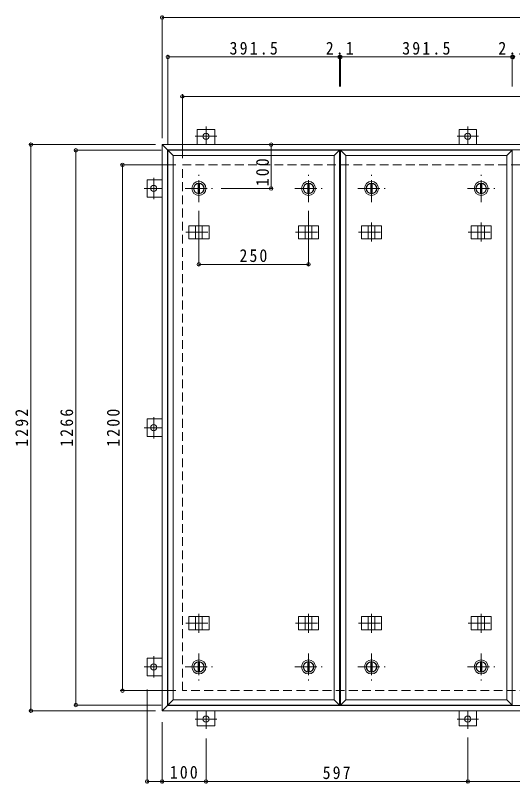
# Model space of a CAD drawing. Units: millimetres at full size, sheet at 1:10. Extents: x -2570 to 2618, y -1962 to 1495.
# Drawn here: x -2260 to -1126, y -288 to 1465 of the extents above; entities that cross this region are included whole.
import ezdxf

# ---------------------------------------------------------------- set-up
doc = ezdxf.new("R2010")
doc.units = ezdxf.units.MM
doc.header["$LTSCALE"] = 10
doc.header["$PDMODE"] = 32
doc.header["$PDSIZE"] = 8
doc.linetypes.add('CHAIN1', pattern=[8, 5, -1, 1, -1])
doc.linetypes.add('DASHED2', pattern=[3, 2, -1])
for name, color, linetype, lineweight in [('0-1_躯体', 2, 'DASHED2', 9), ('0-3_建具', 2, 'Continuous', 9), ('0-E', 3, 'Continuous', 9), ('0-F', 2, 'Continuous', 9)]:
    doc.layers.add(name, color=color, linetype=linetype, lineweight=lineweight)
doc.styles.add('ＭＳ ゴシック', font='')
doc.styles.get('ＭＳ ゴシック').set_extended_font_data('MS Gothic')

msp = doc.modelspace()

# ---------------------------------------------------------------- linework, layer by layer
at = {"layer": '0-1_躯体'}
for p, q in [((-1879.59, 1123.92), (20.41, 1123.92)), ((-1879.59, -76.08), (-1879.59, 1123.92)), ((20.41, -76.08), (-1879.59, -76.08))]:
    msp.add_line(p, q, dxfattribs=at)
at = {"layer": '0-3_建具'}
for p, q in [((-1925.59, 1169.92), (-1913.59, 1157.92)), ((-1925.59, 1169.92), (66.41, 1169.92)), ((-1925.59, -122.08), (-1925.59, 1169.92)), ((-1913.59, 1157.92), (54.41, 1157.92)), ((-1913.59, -110.08), (-1913.59, 1157.92)), ((-1913.59, -110.08), (-1925.59, -122.08)), ((66.41, -122.08), (-1925.59, -122.08)), ((54.41, -110.08), (-1913.59, -110.08))]:
    msp.add_line(p, q, dxfattribs=at)
at = {"layer": '0-E', "linetype": 'CHAIN1'}
for p, q in [((-1825.59, 1211.1), (-1825.59, 1169.92)), ((-1228.59, 1211.1), (-1228.59, 1169.92)), ((-1801.21, 1189.12), (-1849.97, 1189.12)), ((-1204.21, 1189.12), (-1252.97, 1189.12)), ((-1944.79, 1094.3), (-1944.79, 1045.55)), ((-1966.76, 1069.92), (-1925.59, 1069.92)), ((-1944.79, 548.3), (-1944.79, 499.55)), ((-1966.76, 523.92), (-1925.59, 523.92)), ((-1944.79, 2.3), (-1944.79, -46.45)), ((-1966.76, -22.08), (-1925.59, -22.08)), ((-1825.59, -163.25), (-1825.59, -122.08)), ((-1228.59, -163.25), (-1228.59, -122.08)), ((-1849.97, -141.28), (-1801.21, -141.28)), ((-1252.97, -141.28), (-1204.21, -141.28))]:
    msp.add_line(p, q, dxfattribs=at)
at = {"layer": '0-E'}
for p, q in [((-1845.59, 1204.12), (-1805.59, 1204.12)), ((-1845.59, 1204.12), (-1845.59, 1169.92)), ((-1805.59, 1204.12), (-1805.59, 1169.92)), ((-1248.59, 1204.12), (-1208.59, 1204.12)), ((-1248.59, 1204.12), (-1248.59, 1169.92)), ((-1208.59, 1204.12), (-1208.59, 1169.92)), ((-1959.79, 1049.92), (-1959.79, 1089.92)), ((-1959.79, 1089.92), (-1925.59, 1089.92)), ((-1959.79, 1049.92), (-1925.59, 1049.92)), ((-1959.79, 503.92), (-1959.79, 543.92)), ((-1959.79, 543.92), (-1925.59, 543.92)), ((-1959.79, 503.92), (-1925.59, 503.92)), ((-1959.79, -42.08), (-1959.79, -2.08)), ((-1959.79, -2.08), (-1925.59, -2.08)), ((-1959.79, -42.08), (-1925.59, -42.08)), ((-1845.59, -156.28), (-1845.59, -122.08)), ((-1805.59, -156.28), (-1805.59, -122.08)), ((-1248.59, -156.28), (-1248.59, -122.08)), ((-1208.59, -156.28), (-1208.59, -122.08)), ((-1805.59, -156.28), (-1845.59, -156.28)), ((-1208.59, -156.28), (-1248.59, -156.28))]:
    msp.add_line(p, q, dxfattribs=at)
for centre in [(-1825.59, 1189.12), (-1228.59, 1189.12), (-1944.79, 1069.92), (-1944.79, 523.92), (-1944.79, -22.08), (-1825.59, -141.28), (-1228.59, -141.28)]:
    msp.add_circle(centre, 7, dxfattribs=at)
at = {"layer": '0-F', "color": 7}
for p, q in [((-1925.59, 1184.92), (-1925.59, 1464.92)), ((-1925.59, 1459.92), (66.41, 1459.92)), ((-1912.59, 1171.92), (-1912.59, 1374.92)), ((-1912.59, 1369.92), (-1521.09, 1369.92)), ((-1521.09, 1372.92), (-1521.09, 1302.83)), ((-1521.09, 1369.92), (-1518.96, 1369.92)), ((-1518.96, 1372.92), (-1518.96, 1302.83)), ((-1518.96, 1369.92), (-1127.46, 1369.92)), ((-1127.46, 1372.92), (-1127.46, 1302.83)), ((-1127.46, 1369.92), (-1125.34, 1369.92)), ((-1879.59, 1138.92), (-1879.59, 1284.92)), ((-1879.59, 1279.92), (20.41, 1279.92)), ((-1940.59, 1169.92), (-2229.85, 1169.92)), ((-2224.85, -122.08), (-2224.85, 1169.92)), ((-1676.92, 1169.92), (-1676.92, 1069.92)), ((-1927.59, 1156.92), (-2127.38, 1156.92)), ((-2122.38, -109.08), (-2122.38, 1156.92)), ((-1894.59, 1123.92), (-2021.21, 1123.92)), ((-2016.21, -76.08), (-2016.21, 1123.92)), ((-1673.92, 1069.92), (-1790.84, 1069.92)), ((-1841.84, 893.62), (-1841.84, 1018.92)), ((-1591.84, 893.62), (-1591.84, 1018.92)), ((-1841.84, 896.62), (-1591.84, 896.62)), ((-1894.59, -76.08), (-2021.21, -76.08)), ((-1959.79, -288.44), (-1959.79, -73.29)), ((-1940.59, -122.08), (-2229.85, -122.08)), ((-1927.59, -109.08), (-2127.38, -109.08)), ((-1925.59, -148.29), (-1925.59, -288.44)), ((-1825.59, -185.59), (-1825.59, -288.44)), ((-1228.59, -286.44), (-1228.59, -183.25)), ((-1959.79, -283.44), (-1925.59, -283.44)), ((-1925.59, -283.44), (-1825.59, -283.44)), ((-1825.59, -283.44), (-1228.59, -283.44)), ((-1228.59, -283.44), (-630.59, -283.44))]:
    msp.add_line(p, q, dxfattribs=at)
at = {"layer": '0-F', "color": 3}
for p, q in [((-1912.59, 1156.92), (-1900.59, 1144.92)), ((-1912.59, 1156.92), (-1521.09, 1156.92)), ((-1912.59, -109.08), (-1912.59, 1156.92)), ((-1900.59, 1144.92), (-1533.09, 1144.92)), ((-1900.59, -97.08), (-1900.59, 1144.92)), ((-1533.09, 1144.92), (-1521.09, 1156.92)), ((-1533.09, -97.08), (-1533.09, 1144.92)), ((-1521.09, -109.08), (-1521.09, 1156.92)), ((-1518.96, 1156.92), (-1506.96, 1144.92)), ((-1518.96, 1156.92), (-1127.46, 1156.92)), ((-1518.96, -109.08), (-1518.96, 1156.92)), ((-1506.96, 1144.92), (-1139.46, 1144.92)), ((-1506.96, -97.08), (-1506.96, 1144.92)), ((-1139.46, 1144.92), (-1127.46, 1156.92)), ((-1139.46, -97.08), (-1139.46, 1144.92)), ((-1127.46, -109.08), (-1127.46, 1156.92)), ((-1912.59, -109.08), (-1900.59, -97.08)), ((-1518.96, -109.08), (-1506.96, -97.08)), ((-1521.09, -109.08), (-1912.59, -109.08)), ((-1127.46, -109.08), (-1518.96, -109.08))]:
    msp.add_line(p, q, dxfattribs=at)
at = {"layer": '0-F', "linetype": 'CHAIN1'}
for p, q in [((-1841.84, 1038.92), (-1841.84, 1100.92)), ((-1591.84, 1038.92), (-1591.84, 1100.92)), ((-1448.21, 1038.92), (-1448.21, 1100.92)), ((-1198.21, 1038.92), (-1198.21, 1100.92)), ((-1872.84, 1069.92), (-1810.84, 1069.92)), ((-1622.84, 1069.92), (-1560.84, 1069.92)), ((-1479.21, 1069.92), (-1417.21, 1069.92)), ((-1229.21, 1069.92), (-1167.21, 1069.92)), ((-1841.84, 8.92), (-1841.84, -53.08)), ((-1591.84, 8.92), (-1591.84, -53.08)), ((-1448.21, 8.92), (-1448.21, -53.08)), ((-1198.21, 8.92), (-1198.21, -53.08)), ((-1872.84, -22.08), (-1810.84, -22.08)), ((-1622.84, -22.08), (-1560.84, -22.08)), ((-1479.21, -22.08), (-1417.21, -22.08)), ((-1229.21, -22.08), (-1167.21, -22.08))]:
    msp.add_line(p, q, dxfattribs=at)
at = {"layer": '0-F'}
for p, q in [((-1843.34, 1081.33), (-1843.34, 1058.52)), ((-1840.34, 1081.33), (-1840.34, 1058.52)), ((-1593.34, 1081.33), (-1593.34, 1058.52)), ((-1590.34, 1081.33), (-1590.34, 1058.52)), ((-1449.71, 1081.33), (-1449.71, 1058.52)), ((-1446.71, 1081.33), (-1446.71, 1058.52)), ((-1199.71, 1081.33), (-1199.71, 1058.52)), ((-1196.71, 1081.33), (-1196.71, 1058.52)), ((-1843.34, -33.48), (-1843.34, -10.68)), ((-1840.34, -33.48), (-1840.34, -10.68)), ((-1593.34, -33.48), (-1593.34, -10.68)), ((-1590.34, -33.48), (-1590.34, -10.68)), ((-1449.71, -33.48), (-1449.71, -10.68)), ((-1446.71, -33.48), (-1446.71, -10.68)), ((-1199.71, -33.48), (-1199.71, -10.68)), ((-1196.71, -33.48), (-1196.71, -10.68))]:
    msp.add_line(p, q, dxfattribs=at)
at = {"layer": '0-F', "color": 4}
for p, q in [((-1864.93, 984.92), (-1864.93, 954.92)), ((-1864.93, 984.92), (-1818.75, 984.92)), ((-1849.34, 984.92), (-1849.34, 954.92)), ((-1834.34, 984.92), (-1834.34, 954.92)), ((-1818.75, 984.92), (-1818.75, 954.92)), ((-1614.93, 984.92), (-1614.93, 954.92)), ((-1614.93, 984.92), (-1568.75, 984.92)), ((-1599.34, 984.92), (-1599.34, 954.92)), ((-1584.34, 984.92), (-1584.34, 954.92)), ((-1568.75, 984.92), (-1568.75, 954.92)), ((-1471.3, 984.92), (-1471.3, 954.92)), ((-1471.3, 984.92), (-1425.13, 984.92)), ((-1455.71, 984.92), (-1455.71, 954.92)), ((-1440.71, 984.92), (-1440.71, 954.92)), ((-1425.13, 984.92), (-1425.13, 954.92)), ((-1221.3, 984.92), (-1221.3, 954.92)), ((-1221.3, 984.92), (-1175.13, 984.92)), ((-1205.71, 984.92), (-1205.71, 954.92)), ((-1190.71, 984.92), (-1190.71, 954.92)), ((-1175.13, 984.92), (-1175.13, 954.92)), ((-1864.93, 954.92), (-1818.75, 954.92)), ((-1614.93, 954.92), (-1568.75, 954.92)), ((-1471.3, 954.92), (-1425.13, 954.92)), ((-1221.3, 954.92), (-1175.13, 954.92)), ((-1864.93, 62.92), (-1864.93, 92.92)), ((-1864.93, 92.92), (-1818.75, 92.92)), ((-1849.34, 62.92), (-1849.34, 92.92)), ((-1834.34, 62.92), (-1834.34, 92.92)), ((-1818.75, 62.92), (-1818.75, 92.92)), ((-1614.93, 62.92), (-1614.93, 92.92)), ((-1614.93, 92.92), (-1568.75, 92.92)), ((-1599.34, 62.92), (-1599.34, 92.92)), ((-1584.34, 62.92), (-1584.34, 92.92)), ((-1568.75, 62.92), (-1568.75, 92.92)), ((-1471.3, 62.92), (-1471.3, 92.92)), ((-1471.3, 92.92), (-1425.13, 92.92)), ((-1455.71, 62.92), (-1455.71, 92.92)), ((-1440.71, 62.92), (-1440.71, 92.92)), ((-1425.13, 62.92), (-1425.13, 92.92)), ((-1221.3, 62.92), (-1221.3, 92.92)), ((-1221.3, 92.92), (-1175.13, 92.92)), ((-1205.71, 62.92), (-1205.71, 92.92)), ((-1190.71, 62.92), (-1190.71, 92.92)), ((-1175.13, 62.92), (-1175.13, 92.92)), ((-1864.93, 62.92), (-1818.75, 62.92)), ((-1614.93, 62.92), (-1568.75, 62.92)), ((-1471.3, 62.92), (-1425.13, 62.92)), ((-1221.3, 62.92), (-1175.13, 62.92))]:
    msp.add_line(p, q, dxfattribs=at)
at = {"layer": '0-F', "color": 4, "linetype": 'CHAIN1'}
for p, q in [((-1841.84, 992.04), (-1841.84, 948.8)), ((-1591.84, 992.04), (-1591.84, 948.8)), ((-1448.21, 992.04), (-1448.21, 948.8)), ((-1198.21, 992.04), (-1198.21, 948.8)), ((-1871.25, 969.92), (-1812.43, 969.92)), ((-1621.25, 969.92), (-1562.43, 969.92)), ((-1477.62, 969.92), (-1418.81, 969.92)), ((-1227.62, 969.92), (-1168.81, 969.92)), ((-1841.84, 55.81), (-1841.84, 99.04)), ((-1591.84, 55.81), (-1591.84, 99.04)), ((-1448.21, 55.81), (-1448.21, 99.04)), ((-1198.21, 55.81), (-1198.21, 99.04)), ((-1871.25, 77.92), (-1812.43, 77.92)), ((-1621.25, 77.92), (-1562.43, 77.92)), ((-1477.62, 77.92), (-1418.81, 77.92)), ((-1227.62, 77.92), (-1168.81, 77.92))]:
    msp.add_line(p, q, dxfattribs=at)
at = {"layer": '0-F', "color": 3}
for points in [[(-1521.09, -109.08), (-1533.09, -97.08), (-1900.59, -97.08)], [(-1127.46, -109.08), (-1139.46, -97.08), (-1506.96, -97.08)]]:
    msp.add_lwpolyline(points, dxfattribs=at)
at = {"layer": '0-F'}
for centre, radius in [((-1841.84, 1069.92), 16), ((-1841.84, 1069.92), 12), ((-1841.84, 1069.92), 11.5), ((-1591.84, 1069.92), 16), ((-1591.84, 1069.92), 12), ((-1591.84, 1069.92), 11.5), ((-1448.21, 1069.92), 16), ((-1448.21, 1069.92), 12), ((-1448.21, 1069.92), 11.5), ((-1198.21, 1069.92), 16), ((-1198.21, 1069.92), 12), ((-1198.21, 1069.92), 11.5), ((-1841.84, -22.08), 16), ((-1841.84, -22.08), 12), ((-1841.84, -22.08), 11.5), ((-1591.84, -22.08), 16), ((-1591.84, -22.08), 12), ((-1591.84, -22.08), 11.5), ((-1448.21, -22.08), 16), ((-1448.21, -22.08), 12), ((-1448.21, -22.08), 11.5), ((-1198.21, -22.08), 16), ((-1198.21, -22.08), 12), ((-1198.21, -22.08), 11.5)]:
    msp.add_circle(centre, radius, dxfattribs=at)
at = {"layer": '0-F', "color": 7}
for p in [(-1925.59, 1459.92), (-1912.59, 1369.92), (-1521.09, 1369.92), (-1518.96, 1369.92), (-1127.46, 1369.92), (-1125.34, 1369.92), (-1879.59, 1279.92), (-2224.85, 1169.92), (-2122.38, 1156.92), (-1676.92, 1169.92), (-2016.21, 1123.92), (-1676.92, 1069.92), (-1841.84, 896.62), (-1591.84, 896.62), (-2016.21, -76.08), (-2122.38, -109.08), (-2224.85, -122.08), (-1959.79, -283.44), (-1925.59, -283.44), (-1825.59, -283.44), (-1228.59, -283.44)]:
    msp.add_point(p, dxfattribs=at)

# ---------------------------------------------------------------- texts
at = {"layer": '0-F', "char_height": 29.33, "attachment_point": 7, "style": 'ＭＳ ゴシック'}
for s, insert in [('\\T1.28;\\W0.9;391.5', (-1771.84, 1374.92)), ('\\T1.27;\\W0.9;2.1', (-1552.53, 1374.92)), ('\\T1.28;\\W0.9;391.5', (-1378.21, 1374.92)), ('\\T1.27;\\W0.9;2.1', (-1158.9, 1374.92)), ('\\T1.27;\\W0.9;250', (-1749.34, 901.62)), ('\\T1.27;\\W0.9;100', (-1908.09, -277.44)), ('\\T1.27;\\W0.9;597', (-1559.59, -278.44))]:
    msp.add_mtext(s, dxfattribs=dict(at, insert=insert))
at = {"layer": '0-F', "char_height": 29.33, "attachment_point": 7, "rotation": 90, "style": 'ＭＳ ゴシック'}
for s, insert in [('\\T1.27;\\W0.9;100', (-1681.92, 1075.01)), ('\\T1.28;\\W0.9;1292', (-2230.85, 480.17)), ('\\T1.28;\\W0.9;1266', (-2128.38, 480.17)), ('\\T1.28;\\W0.9;1200', (-2022.21, 480.17))]:
    msp.add_mtext(s, dxfattribs=dict(at, insert=insert))

doc.saveas('drawing.dxf')
